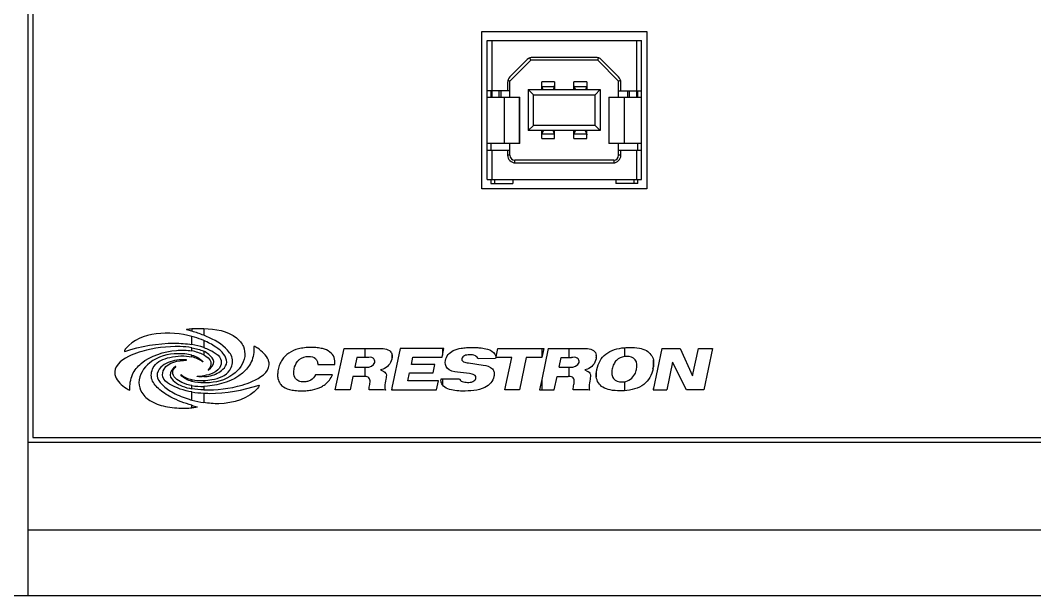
# Model space of a CAD drawing. Header units: inches. Extents: x 29 to 2254, y 8 to 2046.
# Drawn here: x 31.28 to 34.172, y 33.183 to 34.823 of the extents above; entities that cross this region are included whole.
import ezdxf

# ---------------------------------------------------------------- set-up
doc = ezdxf.new("R2010")
doc.units = ezdxf.units.IN
doc.header["$MEASUREMENT"] = 0

msp = doc.modelspace()

# ---------------------------------------------------------------- linework, layer by layer
at = {"color": 7, "linetype": 'Continuous'}
for p, q in [((31.3018, 33.1825), (31.3018, 36.4162)), ((31.3157, 35.965), (31.3157, 33.6337)), ((32.5956, 34.3421), (32.5956, 34.7905)), ((32.5956, 34.7905), (33.0654, 34.7905)), ((33.0654, 34.7905), (33.0654, 34.3421)), ((32.6103, 34.3686), (32.6103, 34.7649)), ((32.6103, 34.7649), (33.0507, 34.7649)), ((32.625, 34.6035), (32.625, 34.7649)), ((33.036, 34.7649), (33.036, 34.6035)), ((33.0507, 34.3686), (33.0507, 34.7649)), ((32.7353, 34.7095), (32.6754, 34.6497)), ((32.6755, 34.6612), (32.725, 34.7108)), ((32.7353, 34.7095), (32.7327, 34.7158)), ((32.9257, 34.7095), (32.7353, 34.7095)), ((32.9204, 34.7172), (32.7406, 34.7172)), ((32.9257, 34.7095), (32.9283, 34.7158)), ((32.9257, 34.7095), (32.9855, 34.6497)), ((32.936, 34.7108), (32.9855, 34.6612)), ((32.669, 34.6457), (32.669, 34.6218)), ((32.6754, 34.6497), (32.67, 34.652)), ((32.6754, 34.6035), (32.6754, 34.6497)), ((32.7663, 34.6251), (32.7663, 34.6471)), ((32.803, 34.6471), (32.7663, 34.6471)), ((32.803, 34.6471), (32.803, 34.6251)), ((32.858, 34.6251), (32.858, 34.6471)), ((32.8947, 34.6471), (32.858, 34.6471)), ((32.8947, 34.6471), (32.8947, 34.6251)), ((32.9855, 34.6497), (32.991, 34.652)), ((32.9855, 34.6035), (32.9855, 34.6497)), ((32.992, 34.6218), (32.992, 34.6457)), ((32.6754, 34.6218), (32.6103, 34.6218)), ((32.6213, 34.6218), (32.6213, 34.6035)), ((32.6452, 34.6035), (32.6452, 34.6218)), ((32.6507, 34.6035), (32.6507, 34.6218)), ((32.7277, 34.6251), (32.7277, 34.5084)), ((32.7424, 34.6104), (32.7277, 34.6251)), ((32.7277, 34.6251), (32.9332, 34.6251)), ((32.7666, 34.6343), (32.7663, 34.6369)), ((32.7666, 34.6343), (32.8026, 34.6343)), ((32.7675, 34.6251), (32.7675, 34.6316)), ((32.7704, 34.6251), (32.7675, 34.6316)), ((32.8018, 34.6316), (32.7988, 34.6251)), ((32.8018, 34.6316), (32.8018, 34.6251)), ((32.8026, 34.6343), (32.803, 34.6369)), ((32.8583, 34.6343), (32.858, 34.6369)), ((32.8583, 34.6343), (32.8944, 34.6343)), ((32.8592, 34.6251), (32.8592, 34.6316)), ((32.8592, 34.6316), (32.8622, 34.6251)), ((32.8935, 34.6316), (32.8906, 34.6251)), ((32.8935, 34.6316), (32.8935, 34.6251)), ((32.8947, 34.6369), (32.8944, 34.6343)), ((32.9332, 34.6251), (32.9186, 34.6104)), ((32.9332, 34.6251), (32.9332, 34.5084)), ((32.9855, 34.6218), (33.0507, 34.6218)), ((33.0103, 34.6218), (33.0103, 34.6035)), ((33.0158, 34.6218), (33.0158, 34.6035)), ((33.0397, 34.6035), (33.0397, 34.6218)), ((32.6103, 34.6035), (32.7035, 34.6035)), ((32.6601, 34.4714), (32.6601, 34.6035)), ((32.7022, 34.6035), (32.7022, 34.4714)), ((32.7035, 34.4714), (32.7035, 34.6035)), ((32.7424, 34.5231), (32.7424, 34.6104)), ((32.7424, 34.6104), (32.9186, 34.6104)), ((32.9186, 34.5231), (32.9186, 34.6104)), ((32.9575, 34.6035), (32.9575, 34.4714)), ((32.9575, 34.6035), (33.0507, 34.6035)), ((32.9588, 34.4714), (32.9588, 34.6035)), ((33.0009, 34.6035), (33.0009, 34.4714)), ((32.7277, 34.5084), (32.7424, 34.5231)), ((32.9332, 34.5084), (32.7277, 34.5084)), ((32.9186, 34.5231), (32.7424, 34.5231)), ((32.7663, 34.4857), (32.7663, 34.5084)), ((32.7675, 34.5012), (32.7675, 34.5084)), ((32.7708, 34.5084), (32.7675, 34.5012)), ((32.8018, 34.5012), (32.7985, 34.5084)), ((32.8018, 34.5084), (32.8018, 34.5012)), ((32.803, 34.4857), (32.803, 34.5084)), ((32.858, 34.4857), (32.858, 34.5084)), ((32.8592, 34.5012), (32.8592, 34.5084)), ((32.8592, 34.5012), (32.8625, 34.5084)), ((32.8935, 34.5012), (32.8902, 34.5084)), ((32.8935, 34.5084), (32.8935, 34.5012)), ((32.8947, 34.4857), (32.8947, 34.5084)), ((32.9186, 34.5231), (32.9332, 34.5084)), ((32.7035, 34.4714), (32.6103, 34.4714)), ((32.6213, 34.4714), (32.6213, 34.453)), ((32.6754, 34.438), (32.6754, 34.4714)), ((32.7663, 34.4959), (32.7666, 34.4985)), ((32.7663, 34.4857), (32.803, 34.4857)), ((32.8026, 34.4985), (32.7666, 34.4985)), ((32.803, 34.4959), (32.8026, 34.4985)), ((32.858, 34.4959), (32.8583, 34.4985)), ((32.858, 34.4857), (32.8947, 34.4857)), ((32.8944, 34.4985), (32.8583, 34.4985)), ((32.8944, 34.4985), (32.8947, 34.4959)), ((33.0507, 34.4714), (32.9575, 34.4714)), ((32.9855, 34.438), (32.9855, 34.4714)), ((33.0397, 34.453), (33.0397, 34.4714)), ((32.6103, 34.453), (32.6754, 34.453)), ((32.625, 34.3686), (32.625, 34.453)), ((32.669, 34.453), (32.669, 34.4383)), ((32.9855, 34.453), (33.0507, 34.453)), ((32.992, 34.4383), (32.992, 34.453)), ((33.036, 34.453), (33.036, 34.3686)), ((32.6754, 34.438), (32.669, 34.438)), ((32.6894, 34.4164), (32.6894, 34.424)), ((32.9716, 34.424), (32.6894, 34.424)), ((32.691, 34.4163), (32.9699, 34.4163)), ((32.9716, 34.424), (32.9716, 34.4164)), ((32.992, 34.438), (32.9855, 34.438)), ((32.6103, 34.3686), (33.0507, 34.3686)), ((32.6213, 34.3686), (32.6213, 34.358)), ((32.6213, 34.358), (32.6837, 34.358)), ((32.6323, 34.358), (32.6323, 34.3686)), ((32.6837, 34.3686), (32.6837, 34.358)), ((32.9773, 34.3686), (32.9773, 34.358)), ((33.0397, 34.358), (32.9773, 34.358)), ((33.0287, 34.3686), (33.0287, 34.358)), ((33.0397, 34.358), (33.0397, 34.3686)), ((33.0654, 34.3421), (32.5956, 34.3421)), ((31.7689, 33.9364), (31.7542, 33.9407)), ((31.7689, 33.9439), (31.7689, 33.9364)), ((31.7689, 33.8983), (31.7689, 33.9215)), ((31.8026, 33.9443), (31.8026, 33.9249)), ((31.8026, 33.9098), (31.8026, 33.8898)), ((31.7689, 33.8802), (31.7689, 33.8893)), ((31.7689, 33.8633), (31.7689, 33.8684)), ((31.8026, 33.8793), (31.8026, 33.8688)), ((32.1778, 33.7697), (32.2027, 33.8869)), ((32.2027, 33.8869), (32.2942, 33.8869)), ((32.2622, 33.8869), (32.2622, 33.8619)), ((32.3627, 33.8869), (32.3388, 33.7748)), ((32.3388, 33.872), (32.3388, 33.8564)), ((32.4871, 33.8869), (32.3627, 33.8869)), ((32.3946, 33.842), (32.3991, 33.8629)), ((32.3991, 33.8629), (32.482, 33.8629)), ((32.482, 33.8629), (32.4871, 33.8869)), ((32.4831, 33.8869), (32.4831, 33.868)), ((32.6323, 33.871), (32.6363, 33.8634)), ((32.6363, 33.8634), (32.6413, 33.8869)), ((32.6413, 33.8869), (32.7722, 33.8869)), ((32.7661, 33.8869), (32.7661, 33.8619)), ((32.7848, 33.8869), (32.7661, 33.7986)), ((32.7722, 33.8869), (32.7669, 33.8619)), ((32.7848, 33.8869), (32.8763, 33.8869)), ((32.8444, 33.8619), (32.8444, 33.8869)), ((32.9218, 33.8684), (32.9218, 33.8609)), ((33.0017, 33.8895), (33.0017, 33.8643)), ((33.1087, 33.8869), (33.0838, 33.7697)), ((33.1087, 33.8869), (33.1607, 33.8869)), ((33.1607, 33.8869), (33.1964, 33.8091)), ((33.1964, 33.8091), (33.2129, 33.8869)), ((33.2129, 33.8869), (33.2529, 33.8869)), ((33.2529, 33.8869), (33.228, 33.7697)), ((31.9891, 33.8409), (31.9891, 33.844)), ((32.1276, 33.8414), (32.1763, 33.8414)), ((32.2395, 33.8619), (32.2336, 33.8336)), ((32.2687, 33.8619), (32.2395, 33.8619)), ((32.4618, 33.842), (32.3946, 33.842)), ((32.4567, 33.8178), (32.4618, 33.842)), ((32.5574, 33.8459), (32.5997, 33.8398)), ((32.6348, 33.8589), (32.585, 33.8573)), ((32.6349, 33.8619), (32.6348, 33.8589)), ((32.6806, 33.8619), (32.6349, 33.8619)), ((32.661, 33.7697), (32.6806, 33.8619)), ((32.7221, 33.8619), (32.7025, 33.7697)), ((32.7669, 33.8619), (32.7221, 33.8619)), ((32.8157, 33.8336), (32.8217, 33.8619)), ((32.8217, 33.8619), (32.8509, 33.8619)), ((33.0845, 33.8543), (33.0845, 33.8348)), ((33.1392, 33.8482), (33.1225, 33.7697)), ((33.1787, 33.7697), (33.1392, 33.8482)), ((31.5488, 33.8208), (31.5488, 33.8179)), ((31.8026, 33.8095), (31.8026, 33.807)), ((32.1698, 33.8121), (32.1212, 33.8121)), ((32.228, 33.8073), (32.22, 33.7697)), ((32.259, 33.8073), (32.228, 33.8073)), ((32.2336, 33.8336), (32.2652, 33.8336)), ((32.2622, 33.8336), (32.2622, 33.8073)), ((32.3141, 33.8285), (32.3069, 33.826)), ((32.3069, 33.826), (32.3139, 33.8228)), ((32.3847, 33.7953), (32.3895, 33.8178)), ((32.3895, 33.8178), (32.4567, 33.8178)), ((32.5607, 33.8155), (32.526, 33.82)), ((32.8021, 33.7697), (32.8101, 33.8073)), ((32.8101, 33.8073), (32.8412, 33.8073)), ((32.8157, 33.8336), (32.8474, 33.8336)), ((32.8444, 33.8073), (32.8444, 33.8336)), ((32.8963, 33.8285), (32.8891, 33.826)), ((32.8891, 33.826), (32.896, 33.8228)), ((32.9218, 33.8061), (32.9218, 33.8174)), ((31.7689, 33.7985), (31.7689, 33.7933)), ((31.7689, 33.7724), (31.7689, 33.7815)), ((31.8026, 33.7959), (31.8026, 33.7895)), ((31.809, 33.7894), (31.8026, 33.7895)), ((31.8131, 33.7798), (31.8026, 33.7791)), ((31.8026, 33.7791), (31.8026, 33.7692)), ((32.4717, 33.7953), (32.3847, 33.7953)), ((32.4663, 33.7697), (32.4717, 33.7953)), ((32.4795, 33.7936), (32.479, 33.7972)), ((32.4793, 33.798), (32.4795, 33.8011)), ((32.4795, 33.8011), (32.532, 33.8011)), ((32.4831, 33.8011), (32.4831, 33.7838)), ((32.7661, 33.7986), (32.76, 33.7697)), ((32.7661, 33.7986), (32.7661, 33.7697)), ((33.0017, 33.7926), (33.0017, 33.7669)), ((31.7689, 33.7402), (31.7689, 33.7635)), ((31.8026, 33.7599), (31.8026, 33.733)), ((32.22, 33.7697), (32.1778, 33.7697)), ((32.3388, 33.7748), (32.3378, 33.7697)), ((32.3378, 33.7697), (32.4663, 33.7697)), ((32.3388, 33.7748), (32.3388, 33.7697)), ((32.7025, 33.7697), (32.661, 33.7697)), ((32.76, 33.7697), (32.8021, 33.7697)), ((33.0838, 33.7697), (33.1225, 33.7697)), ((33.0845, 33.7697), (33.0845, 33.7733)), ((33.228, 33.7697), (33.1787, 33.7697)), ((31.7689, 33.7179), (31.7689, 33.7253)), ((31.3157, 33.6337), (47.3954, 33.6337)), ((47.4094, 33.6197), (31.3018, 33.6197)), ((47.4094, 33.369), (31.3018, 33.369)), ((30.6166, 33.1828), (31.3018, 33.1828)), ((47.4094, 33.1825), (31.3018, 33.1825))]:
    msp.add_line(p, q, dxfattribs=at)
for centre, radius, start, end in [((32.7406, 34.6952), 0.022, 90, 135), ((32.9204, 34.6952), 0.022, 45, 90), ((32.691, 34.6457), 0.022, 135, 180), ((32.9699, 34.6457), 0.022, 0, 45), ((32.691, 34.4383), 0.022, 180, 270), ((32.6894, 34.438), 0.0139, 180, 270), ((32.9699, 34.4383), 0.022, 270, 0), ((32.9716, 34.438), 0.0139, 270, 0), ((31.7102, 33.7063), 0.2231, 72.6849, 74.7216), ((31.6979, 33.6616), 0.2695, 67.1272, 73.0314), ((32.9959, 33.8479), 0.0895, 347.7955, 351.5948), ((32.2591, 33.743), 0.0643, 87.2158, 90.0778), ((32.8412, 33.7414), 0.0659, 87.2507, 90.043), ((31.7967, 33.9306), 0.1516, 259.4399, 272.2362), ((31.8698, 34.1034), 0.3769, 253.2766, 254.481), ((31.8477, 34.0252), 0.2957, 254.549, 261.2321), ((31.9717, 34.3894), 0.6943, 253.0192, 254.2869), ((31.7458, 34.1247), 0.4075, 270.8153, 273.2557)]:
    msp.add_arc(centre, radius, start, end, dxfattribs=at)
for centre, start_param, end_param in [((32.7846, 34.6371), -2.956005, -2.776649), ((32.7846, 34.6371), -0.364943, -0.185588), ((32.8764, 34.6371), -2.956005, -2.776649), ((32.8764, 34.6371), -0.364943, -0.185588), ((32.7846, 34.4957), 2.776649, 2.956005), ((32.7846, 34.4957), 0.185588, 0.364943), ((32.8764, 34.4957), 2.776649, 2.956005), ((32.8764, 34.4957), 0.185588, 0.364943)]:
    msp.add_ellipse(centre, major_axis=(0.0183, 0), ratio=0.8391, start_param=start_param, end_param=end_param, dxfattribs=at)
for points in [[(31.7689, 33.9215), (31.7075, 33.9386), (31.6218, 33.9359), (31.5806, 33.8872)], [(31.7542, 33.9407), (31.7538, 33.9409), (31.7539, 33.9419), (31.7543, 33.9419)], [(31.7543, 33.9419), (31.7589, 33.9428), (31.7636, 33.9436), (31.7683, 33.9438)], [(31.7689, 33.9439), (31.7802, 33.9445), (31.7914, 33.9447), (31.8026, 33.9443)], [(31.8026, 33.9249), (31.7916, 33.9292), (31.7803, 33.933), (31.7689, 33.9364)], [(31.8026, 33.8898), (31.7917, 33.8936), (31.7804, 33.8964), (31.7689, 33.8983)], [(31.7247, 33.8819), (31.7394, 33.8835), (31.7545, 33.8829), (31.7689, 33.8802)], [(31.7689, 33.8684), (31.756, 33.8719), (31.7423, 33.8723), (31.7289, 33.8723)], [(31.7689, 33.8893), (31.7805, 33.8873), (31.7921, 33.8843), (31.8026, 33.8793)], [(31.8026, 33.8688), (31.7922, 33.8745), (31.7806, 33.878), (31.7689, 33.8802)], [(31.7689, 33.8684), (31.7807, 33.8653), (31.7924, 33.859), (31.8005, 33.8498)], [(31.7996, 33.8489), (31.7913, 33.8565), (31.78, 33.8608), (31.7689, 33.8633)], [(31.8026, 33.8898), (31.8131, 33.8862), (31.8233, 33.8817), (31.8328, 33.8761)], [(32.3388, 33.872), (32.3404, 33.8674), (32.3401, 33.8622), (32.3391, 33.8575)], [(32.9218, 33.8609), (32.9222, 33.8634), (32.9222, 33.8659), (32.9218, 33.8684)], [(31.7229, 33.8351), (31.7232, 33.8354), (31.7224, 33.8363), (31.7221, 33.836)], [(31.7535, 33.8535), (31.7539, 33.8535), (31.754, 33.8547), (31.7535, 33.8547)], [(31.8005, 33.8498), (31.8008, 33.8495), (31.7999, 33.8487), (31.7996, 33.8489)], [(32.0605, 33.829), (32.062, 33.8363), (32.065, 33.8438), (32.0696, 33.8499)], [(32.1259, 33.8514), (32.1271, 33.8482), (32.1277, 33.8447), (32.1276, 33.8414)], [(32.2652, 33.8336), (32.2748, 33.8336), (32.2885, 33.838), (32.2905, 33.8474)], [(32.3388, 33.8564), (32.3359, 33.8443), (32.3258, 33.8327), (32.3141, 33.8285)], [(32.8474, 33.8336), (32.857, 33.8336), (32.8707, 33.838), (32.8727, 33.8474)], [(33.0845, 33.8348), (33.0854, 33.8412), (33.0857, 33.8479), (33.0845, 33.8543)], [(31.7374, 33.8119), (31.7371, 33.8122), (31.738, 33.813), (31.7383, 33.8128)], [(31.7689, 33.7933), (31.7572, 33.7964), (31.7455, 33.8028), (31.7374, 33.8119)], [(31.7383, 33.8128), (31.7466, 33.8052), (31.7579, 33.8009), (31.7689, 33.7985)], [(31.7843, 33.807), (31.7839, 33.807), (31.7839, 33.8083), (31.7844, 33.8083)], [(31.8026, 33.807), (31.7966, 33.8067), (31.7904, 33.8067), (31.7843, 33.807)], [(31.7844, 33.8083), (31.7905, 33.8082), (31.7966, 33.8086), (31.8026, 33.8095)], [(31.815, 33.8266), (31.8147, 33.8264), (31.8155, 33.8254), (31.8158, 33.8257)], [(32.1484, 33.7849), (32.1577, 33.7921), (32.1653, 33.8015), (32.1698, 33.8121)], [(32.9218, 33.8174), (32.9215, 33.8137), (32.9215, 33.8099), (32.9218, 33.8061)], [(31.7689, 33.7635), (31.7467, 33.7672), (31.7245, 33.7743), (31.7051, 33.7857)], [(31.7689, 33.7985), (31.78, 33.7961), (31.7914, 33.7954), (31.8026, 33.7959)], [(31.8026, 33.7895), (31.7913, 33.7896), (31.7799, 33.7904), (31.7689, 33.7933)], [(31.8026, 33.7692), (31.8394, 33.768), (31.8768, 33.7727), (31.912, 33.783)], [(32.4831, 33.7838), (32.4811, 33.7867), (32.4799, 33.7901), (32.4795, 33.7936)], [(31.8026, 33.7692), (31.7914, 33.7695), (31.7801, 33.7705), (31.7689, 33.7724)], [(31.7689, 33.7635), (31.7801, 33.7616), (31.7914, 33.7605), (31.8026, 33.7599)], [(31.7836, 33.7198), (31.779, 33.7189), (31.7743, 33.7181), (31.7696, 33.7179)], [(31.7837, 33.721), (31.7841, 33.7209), (31.784, 33.7199), (31.7836, 33.7198)]]:
    msp.add_open_spline(points, degree=3, dxfattribs=at)
for points, knots in [([(31.8026, 33.9443), (31.8351, 33.9431), (31.8823, 33.9365), (31.918, 33.8949), (31.9232, 33.8525), (31.8849, 33.8015), (31.8358, 33.7895), (31.809, 33.7894)], [0, 0, 0, 0, 0.325144, 0.430936, 0.525307, 0.731395, 1, 1, 1, 1]), ([(31.8769, 33.8252), (31.8832, 33.8351), (31.8893, 33.8614), (31.8566, 33.9), (31.8249, 33.9162), (31.8026, 33.9249)], [0, 0, 0, 0, 0.248276, 0.49385, 1, 1, 1, 1]), ([(31.5774, 33.879), (31.6233, 33.8935), (31.6881, 33.9059), (31.7527, 33.901), (31.7689, 33.8983)], [0, 0, 0, 0, 0.745441, 1, 1, 1, 1]), ([(31.7689, 33.8893), (31.7578, 33.8913), (31.7098, 33.8953), (31.6611, 33.889), (31.6258, 33.8787)], [0, 0, 0, 0, 0.235287, 1, 1, 1, 1]), ([(31.8575, 33.828), (31.8633, 33.8332), (31.8724, 33.8487), (31.8597, 33.8743), (31.8355, 33.8938), (31.8146, 33.9048), (31.8026, 33.9098)], [0, 0, 0, 0, 0.199567, 0.399014, 0.666991, 1, 1, 1, 1]), ([(31.9454, 33.8926), (31.9462, 33.8778), (31.9428, 33.8483), (31.8998, 33.7979), (31.8487, 33.7836), (31.8131, 33.7798)], [0, 0, 0, 0, 0.231894, 0.440803, 1, 1, 1, 1]), ([(31.9566, 33.8878), (31.9547, 33.8891), (31.951, 33.8903), (31.948, 33.8939), (31.9454, 33.893), (31.9454, 33.8926)], [0, 0, 0, 0, 0.529493, 0.915308, 1, 1, 1, 1]), ([(31.6258, 33.8787), (31.6157, 33.8757), (31.5863, 33.8657), (31.5499, 33.843), (31.5488, 33.8208)], [0, 0, 0, 0, 0.321886, 1, 1, 1, 1]), ([(31.5806, 33.8872), (31.5795, 33.8859), (31.5785, 33.8833), (31.576, 33.8807), (31.5771, 33.8789), (31.5774, 33.879)], [0, 0, 0, 0, 0.544395, 0.883828, 1, 1, 1, 1]), ([(31.5924, 33.7691), (31.5917, 33.7839), (31.5951, 33.8135), (31.6381, 33.8638), (31.6892, 33.8782), (31.7247, 33.8819)], [0, 0, 0, 0, 0.231913, 0.440798, 1, 1, 1, 1]), ([(31.7289, 33.8723), (31.7008, 33.8722), (31.6492, 33.8594), (31.6117, 33.802), (31.6244, 33.7577), (31.6555, 33.7319), (31.7003, 33.719), (31.7342, 33.717), (31.7516, 33.7172)], [0, 0, 0, 0, 0.26674, 0.468648, 0.564338, 0.678664, 0.835385, 1, 1, 1, 1]), ([(31.661, 33.8365), (31.6703, 33.851), (31.7104, 33.8661), (31.7484, 33.8677), (31.7689, 33.8633)], [0, 0, 0, 0, 0.450799, 1, 1, 1, 1]), ([(31.8158, 33.8257), (31.8236, 33.8314), (31.8385, 33.8495), (31.819, 33.8695), (31.808, 33.8768), (31.8026, 33.8793)], [0, 0, 0, 0, 0.413466, 0.749139, 1, 1, 1, 1]), ([(31.8328, 33.8761), (31.8402, 33.8717), (31.8534, 33.861), (31.8526, 33.823), (31.821, 33.8121), (31.8026, 33.8095)], [0, 0, 0, 0, 0.253409, 0.452395, 1, 1, 1, 1]), ([(31.8026, 33.8688), (31.8109, 33.8643), (31.8287, 33.8527), (31.8209, 33.8319), (31.815, 33.8266)], [0, 0, 0, 0, 0.544815, 1, 1, 1, 1]), ([(31.9891, 33.844), (31.989, 33.8476), (31.9845, 33.866), (31.9689, 33.8791), (31.9566, 33.8878)], [0, 0, 0, 0, 0.189513, 1, 1, 1, 1]), ([(32.1763, 33.8414), (32.1771, 33.8482), (32.1765, 33.8622), (32.1625, 33.8798), (32.1439, 33.8868), (32.1255, 33.8897), (32.1083, 33.8904), (32.0903, 33.8896), (32.0684, 33.8859), (32.0447, 33.8765), (32.0274, 33.8589), (32.0189, 33.842), (32.0154, 33.8299), (32.0141, 33.8221), (32.0137, 33.8193)], [0, 0, 0, 0, 0.090637, 0.175345, 0.279547, 0.345002, 0.421124, 0.505594, 0.581665, 0.714059, 0.83439, 0.896426, 0.962502, 1, 1, 1, 1]), ([(32.0696, 33.8499), (32.0712, 33.8519), (32.0796, 33.8609), (32.0926, 33.8648), (32.1022, 33.8648)], [0, 0, 0, 0, 0.207661, 1, 1, 1, 1]), ([(32.1022, 33.8648), (32.1089, 33.8648), (32.1197, 33.8627), (32.1248, 33.8542), (32.1259, 33.8514)], [0, 0, 0, 0, 0.699298, 1, 1, 1, 1]), ([(32.2905, 33.8474), (32.2914, 33.8517), (32.286, 33.8639), (32.2743, 33.8619), (32.2687, 33.8619)], [0, 0, 0, 0, 0.442741, 1, 1, 1, 1]), ([(32.2942, 33.8869), (32.3069, 33.8869), (32.3262, 33.8895), (32.3377, 33.8756), (32.3388, 33.872)], [0, 0, 0, 0, 0.768562, 1, 1, 1, 1]), ([(32.4918, 33.853), (32.4931, 33.8589), (32.4981, 33.8709), (32.5151, 33.8833), (32.5338, 33.8879), (32.5521, 33.8899), (32.5671, 33.8903), (32.581, 33.89), (32.5957, 33.8889), (32.6137, 33.886), (32.6285, 33.8784), (32.6323, 33.871)], [0, 0, 0, 0, 0.113316, 0.229608, 0.376763, 0.467875, 0.572547, 0.654654, 0.727139, 0.845465, 1, 1, 1, 1]), ([(32.585, 33.8573), (32.5842, 33.8612), (32.5759, 33.8689), (32.5611, 33.8692), (32.5467, 33.8685), (32.5383, 33.8612), (32.5381, 33.8561), (32.5383, 33.855)], [0, 0, 0, 0, 0.20892, 0.497723, 0.753572, 0.942608, 1, 1, 1, 1]), ([(32.8727, 33.8474), (32.8736, 33.8517), (32.8682, 33.8639), (32.8565, 33.8619), (32.8509, 33.8619)], [0, 0, 0, 0, 0.442741, 1, 1, 1, 1]), ([(32.8763, 33.8869), (32.8891, 33.8869), (32.9099, 33.89), (32.9212, 33.8733), (32.9218, 33.8684)], [0, 0, 0, 0, 0.71873, 1, 1, 1, 1]), ([(32.9218, 33.8174), (32.9222, 33.8209), (32.924, 33.833), (32.931, 33.8526), (32.9548, 33.8803), (32.9831, 33.8879), (33.0017, 33.8895)], [0, 0, 0, 0, 0.088681, 0.312715, 0.522418, 1, 1, 1, 1]), ([(33.0017, 33.8643), (32.9934, 33.8632), (32.9808, 33.8573), (32.9709, 33.8425), (32.9664, 33.8288), (32.9649, 33.8145), (32.9708, 33.7963), (32.9885, 33.7914), (32.9993, 33.7922), (33.0017, 33.7926)], [0, 0, 0, 0, 0.220591, 0.334541, 0.46207, 0.599146, 0.708292, 0.937789, 1, 1, 1, 1]), ([(33.0017, 33.8895), (33.0068, 33.89), (33.0212, 33.8905), (33.0426, 33.889), (33.0693, 33.8818), (33.0825, 33.8652), (33.0845, 33.8543)], [0, 0, 0, 0, 0.159495, 0.440033, 0.658482, 1, 1, 1, 1]), ([(33.0363, 33.8277), (33.0382, 33.8366), (33.0384, 33.8585), (33.0149, 33.8655), (33.004, 33.8646), (33.0017, 33.8643)], [0, 0, 0, 0, 0.452315, 0.882944, 1, 1, 1, 1]), ([(31.7689, 33.7253), (31.7485, 33.7315), (31.7142, 33.7435), (31.6749, 33.7694), (31.6485, 33.8004), (31.6547, 33.8266), (31.661, 33.8365)], [0, 0, 0, 0, 0.361006, 0.606024, 0.801851, 1, 1, 1, 1]), ([(31.7535, 33.8547), (31.7442, 33.8552), (31.7184, 33.8554), (31.6926, 33.8448), (31.6804, 33.8337)], [0, 0, 0, 0, 0.360437, 1, 1, 1, 1]), ([(31.7051, 33.7857), (31.6971, 33.7904), (31.6822, 33.8031), (31.6908, 33.8475), (31.7306, 33.8535), (31.7535, 33.8535)], [0, 0, 0, 0, 0.234526, 0.423202, 1, 1, 1, 1]), ([(31.7221, 33.836), (31.7143, 33.8303), (31.6995, 33.8122), (31.7204, 33.7904), (31.7419, 33.7783), (31.7595, 33.7741), (31.7689, 33.7724)], [0, 0, 0, 0, 0.275832, 0.499646, 0.726268, 1, 1, 1, 1]), ([(31.7689, 33.7815), (31.7592, 33.7833), (31.7421, 33.7885), (31.7217, 33.8002), (31.7106, 33.8193), (31.7183, 33.831), (31.7229, 33.8351)], [0, 0, 0, 0, 0.334807, 0.599522, 0.7929, 1, 1, 1, 1]), ([(31.912, 33.783), (31.9222, 33.786), (31.9516, 33.7961), (31.9879, 33.8187), (31.9891, 33.8409)], [0, 0, 0, 0, 0.321686, 1, 1, 1, 1]), ([(32.526, 33.82), (32.5157, 33.8213), (32.4947, 33.8245), (32.4903, 33.8456), (32.4918, 33.853)], [0, 0, 0, 0, 0.579745, 1, 1, 1, 1]), ([(32.5383, 33.855), (32.5385, 33.8542), (32.5394, 33.8516), (32.5459, 33.8471), (32.5527, 33.8466), (32.5574, 33.8459)], [0, 0, 0, 0, 0.106645, 0.356616, 1, 1, 1, 1]), ([(32.5997, 33.8398), (32.609, 33.8384), (32.6236, 33.8352), (32.6317, 33.8191), (32.6303, 33.8045), (32.6227, 33.7874), (32.5919, 33.7668), (32.5615, 33.766), (32.5399, 33.766)], [0, 0, 0, 0, 0.179602, 0.246053, 0.322415, 0.451514, 0.588837, 1, 1, 1, 1]), ([(32.9218, 33.8609), (32.9217, 33.8598), (32.9193, 33.8461), (32.9083, 33.8328), (32.8963, 33.8285)], [0, 0, 0, 0, 0.082409, 1, 1, 1, 1]), ([(31.5488, 33.8179), (31.5489, 33.8144), (31.5533, 33.7959), (31.569, 33.7826), (31.5813, 33.7739)], [0, 0, 0, 0, 0.189462, 1, 1, 1, 1]), ([(31.6804, 33.8337), (31.6739, 33.8278), (31.6644, 33.8078), (31.6857, 33.7796), (31.718, 33.7584), (31.7458, 33.7472), (31.7613, 33.7424)], [0, 0, 0, 0, 0.183141, 0.383828, 0.662165, 1, 1, 1, 1]), ([(31.8026, 33.807), (31.8093, 33.8073), (31.8291, 33.8093), (31.8478, 33.8191), (31.8575, 33.828)], [0, 0, 0, 0, 0.335359, 1, 1, 1, 1]), ([(31.8026, 33.7959), (31.8105, 33.7962), (31.8366, 33.7994), (31.8665, 33.8091), (31.8769, 33.8252)], [0, 0, 0, 0, 0.290242, 1, 1, 1, 1]), ([(32.0137, 33.8193), (32.0135, 33.8174), (32.0131, 33.8114), (32.0137, 33.7999), (32.0178, 33.7909), (32.021, 33.7865)], [0, 0, 0, 0, 0.16667, 0.528727, 1, 1, 1, 1]), ([(32.1212, 33.8121), (32.1183, 33.8061), (32.1114, 33.7979), (32.0986, 33.7928), (32.0868, 33.7916), (32.074, 33.7931), (32.0584, 33.8043), (32.0586, 33.8201), (32.0605, 33.829)], [0, 0, 0, 0, 0.211081, 0.315345, 0.428409, 0.584784, 0.711476, 1, 1, 1, 1]), ([(32.2739, 33.7697), (32.2736, 33.7722), (32.2746, 33.7797), (32.2775, 33.7901), (32.2759, 33.8052), (32.2663, 33.807), (32.2622, 33.8073)], [0, 0, 0, 0, 0.15897, 0.476198, 0.734995, 1, 1, 1, 1]), ([(32.3139, 33.8228), (32.3174, 33.8212), (32.3255, 33.8146), (32.3227, 33.8047), (32.3219, 33.7998)], [0, 0, 0, 0, 0.438652, 1, 1, 1, 1]), ([(32.532, 33.8011), (32.5327, 33.7975), (32.5405, 33.791), (32.5546, 33.7906), (32.5693, 33.7907), (32.5787, 33.7991), (32.5787, 33.8049), (32.5784, 33.8062)], [0, 0, 0, 0, 0.188541, 0.443668, 0.723344, 0.930094, 1, 1, 1, 1]), ([(32.5784, 33.8062), (32.5783, 33.8067), (32.5775, 33.8089), (32.5721, 33.814), (32.5653, 33.815), (32.5607, 33.8155)], [0, 0, 0, 0, 0.07285, 0.335317, 1, 1, 1, 1]), ([(32.8561, 33.7697), (32.8557, 33.7722), (32.8567, 33.7797), (32.8597, 33.7901), (32.8581, 33.8052), (32.8485, 33.807), (32.8444, 33.8073)], [0, 0, 0, 0, 0.15897, 0.476198, 0.734995, 1, 1, 1, 1]), ([(32.896, 33.8228), (32.8996, 33.8212), (32.9077, 33.8146), (32.9049, 33.8047), (32.904, 33.7998)], [0, 0, 0, 0, 0.438854, 1, 1, 1, 1]), ([(33.0017, 33.7669), (32.9977, 33.7666), (32.9841, 33.7662), (32.9633, 33.7678), (32.9353, 33.7758), (32.923, 33.7945), (32.9218, 33.8061)], [0, 0, 0, 0, 0.123442, 0.416487, 0.641871, 1, 1, 1, 1]), ([(33.0835, 33.829), (33.0799, 33.8122), (33.06, 33.7769), (33.0211, 33.7682), (33.0017, 33.7669)], [0, 0, 0, 0, 0.468575, 1, 1, 1, 1]), ([(33.0017, 33.7926), (33.0138, 33.7942), (33.0305, 33.8064), (33.0353, 33.823), (33.0363, 33.8277)], [0, 0, 0, 0, 0.717897, 1, 1, 1, 1]), ([(31.8026, 33.7599), (31.8078, 33.7596), (31.861, 33.7577), (31.9146, 33.7682), (31.9605, 33.7828)], [0, 0, 0, 0, 0.096617, 1, 1, 1, 1]), ([(31.9605, 33.7828), (31.9608, 33.7829), (31.9619, 33.781), (31.9594, 33.7785), (31.9584, 33.7759), (31.9573, 33.7746)], [0, 0, 0, 0, 0.118181, 0.455315, 1, 1, 1, 1]), ([(32.021, 33.7865), (32.0222, 33.7849), (32.029, 33.7771), (32.044, 33.7705), (32.0635, 33.767), (32.0806, 33.7663), (32.0975, 33.7669), (32.1168, 33.7698), (32.1341, 33.7751), (32.1452, 33.7824), (32.1484, 33.7849)], [0, 0, 0, 0, 0.042413, 0.226984, 0.343884, 0.481512, 0.603685, 0.715348, 0.912244, 1, 1, 1, 1]), ([(32.3219, 33.7998), (32.3207, 33.7927), (32.3185, 33.7828), (32.3188, 33.7717), (32.3204, 33.7689)], [0, 0, 0, 0, 0.688338, 1, 1, 1, 1]), ([(32.5399, 33.766), (32.5329, 33.766), (32.5133, 33.7669), (32.4903, 33.7729), (32.4831, 33.7838)], [0, 0, 0, 0, 0.349292, 1, 1, 1, 1]), ([(32.904, 33.7998), (32.9029, 33.7927), (32.9007, 33.7828), (32.901, 33.7717), (32.9026, 33.7689)], [0, 0, 0, 0, 0.688338, 1, 1, 1, 1]), ([(31.5813, 33.7739), (31.5832, 33.7726), (31.5869, 33.7714), (31.5899, 33.7678), (31.5925, 33.7688), (31.5924, 33.7691)], [0, 0, 0, 0, 0.530362, 0.91681, 1, 1, 1, 1]), ([(31.9573, 33.7746), (31.9315, 33.744), (31.8705, 33.726), (31.817, 33.7308), (31.8026, 33.733)], [0, 0, 0, 0, 0.734221, 1, 1, 1, 1]), ([(32.3204, 33.7689), (32.307, 33.7703), (32.2914, 33.7696), (32.2759, 33.7697), (32.2739, 33.7697)], [0, 0, 0, 0, 0.868294, 1, 1, 1, 1]), ([(32.9026, 33.7689), (32.8892, 33.7703), (32.8736, 33.7696), (32.8581, 33.7697), (32.8561, 33.7697)], [0, 0, 0, 0, 0.868371, 1, 1, 1, 1])]:
    msp.add_open_spline(points, degree=3, knots=knots, dxfattribs=at)

doc.saveas('drawing.dxf')
